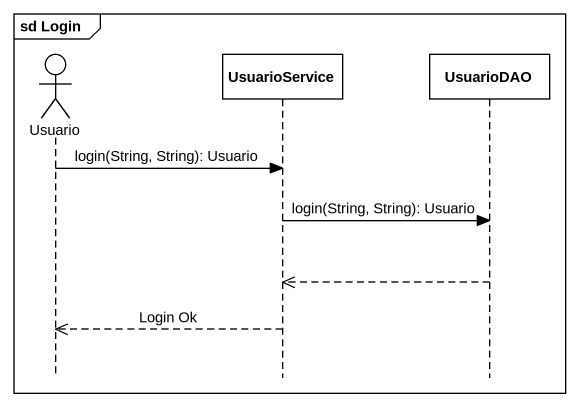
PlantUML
@startuml
mainframe sd Login
hide footbox
actor Usuario
participant UsuarioService
participant UsuarioDAO

Usuario -> UsuarioService : login(String, String): Usuario
UsuarioService -> UsuarioDAO : login(String, String): Usuario
UsuarioDAO -->> UsuarioService
UsuarioService -->> Usuario : Login Ok
@enduml
